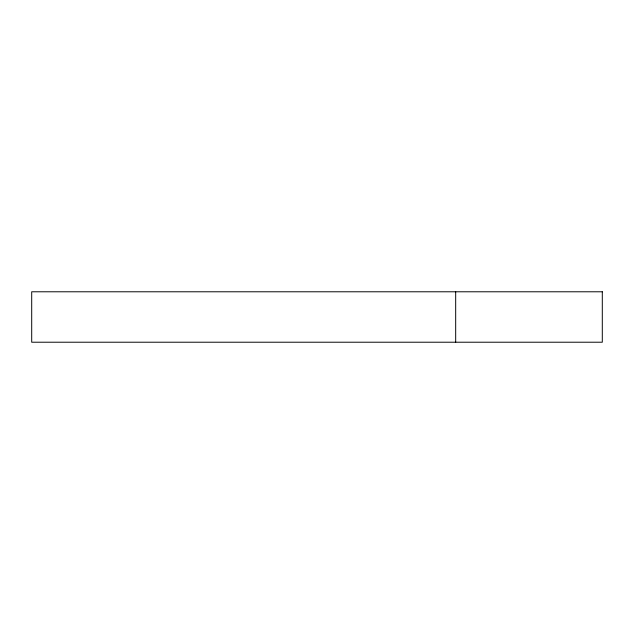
<?xml version="1.0" encoding="UTF-8"?>
<svg xmlns="http://www.w3.org/2000/svg" width="634" height="634" viewBox="0 0 634 634"><rect width="100%" height="100%" fill="white"/><g stroke="black" fill="none" stroke-linecap="round" stroke-linejoin="round"><path stroke-width="0.95" d="M455.68 291.783L455.68 342.217M602.3 291.783L31.7 291.783L31.7 342.217L602.3 342.217L602.3 291.783"/></g></svg>
